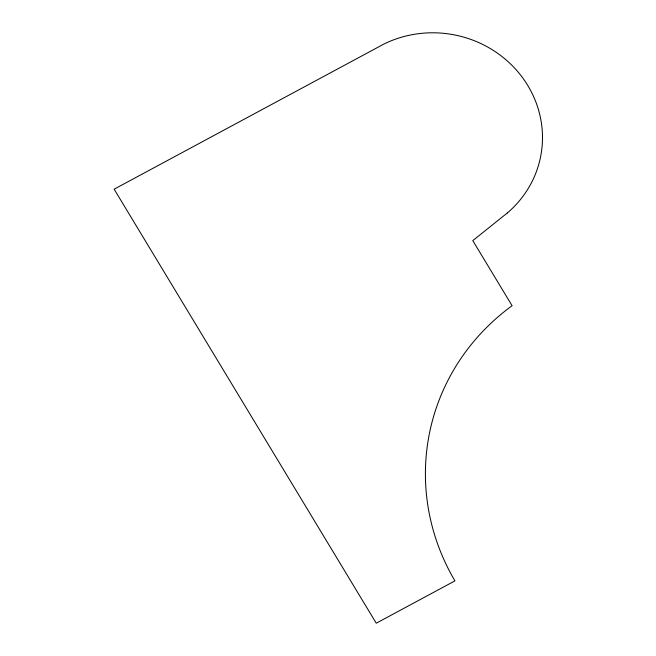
<?xml version="1.0" encoding="UTF-8"?>
<svg xmlns="http://www.w3.org/2000/svg" width="656" height="656" viewBox="0 0 656 656"><rect width="100%" height="100%" fill="white"/><g stroke="black" fill="none" stroke-linecap="round" stroke-linejoin="round"><path stroke-width="0.98" d="M507.342 212.962L472.787 240.621L512.106 305.721A226.041 214.979 11.4 0 0 454.92 580.872L376.249 623.2L114.144 189.19L383.867 44.075A107.904 102.623 11.4 0 1 522.701 77.875A107.904 102.623 11.4 0 1 507.342 212.962"/></g></svg>
